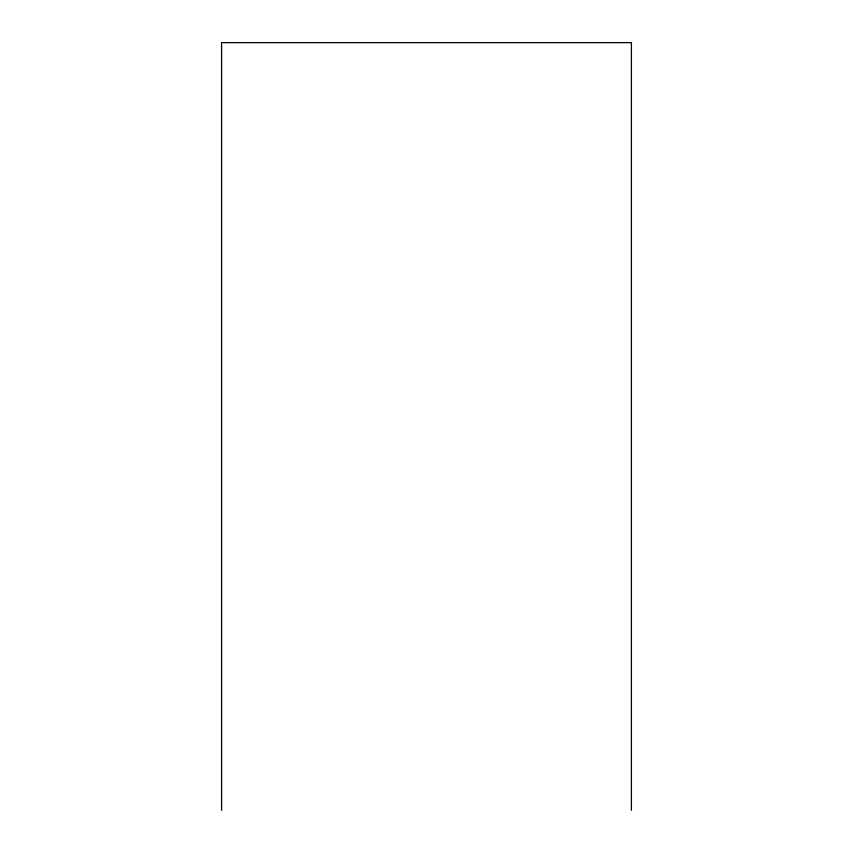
<?xml version="1.0" encoding="UTF-8"?>
<svg xmlns="http://www.w3.org/2000/svg" width="853" height="853" viewBox="0 0 853 853"><rect width="100%" height="100%" fill="white"/><g stroke="black" fill="none" stroke-linecap="round" stroke-linejoin="round"><path stroke-width="1.28" d="M631.412 810.35L631.412 42.65L221.588 42.65L221.588 810.35"/></g></svg>
